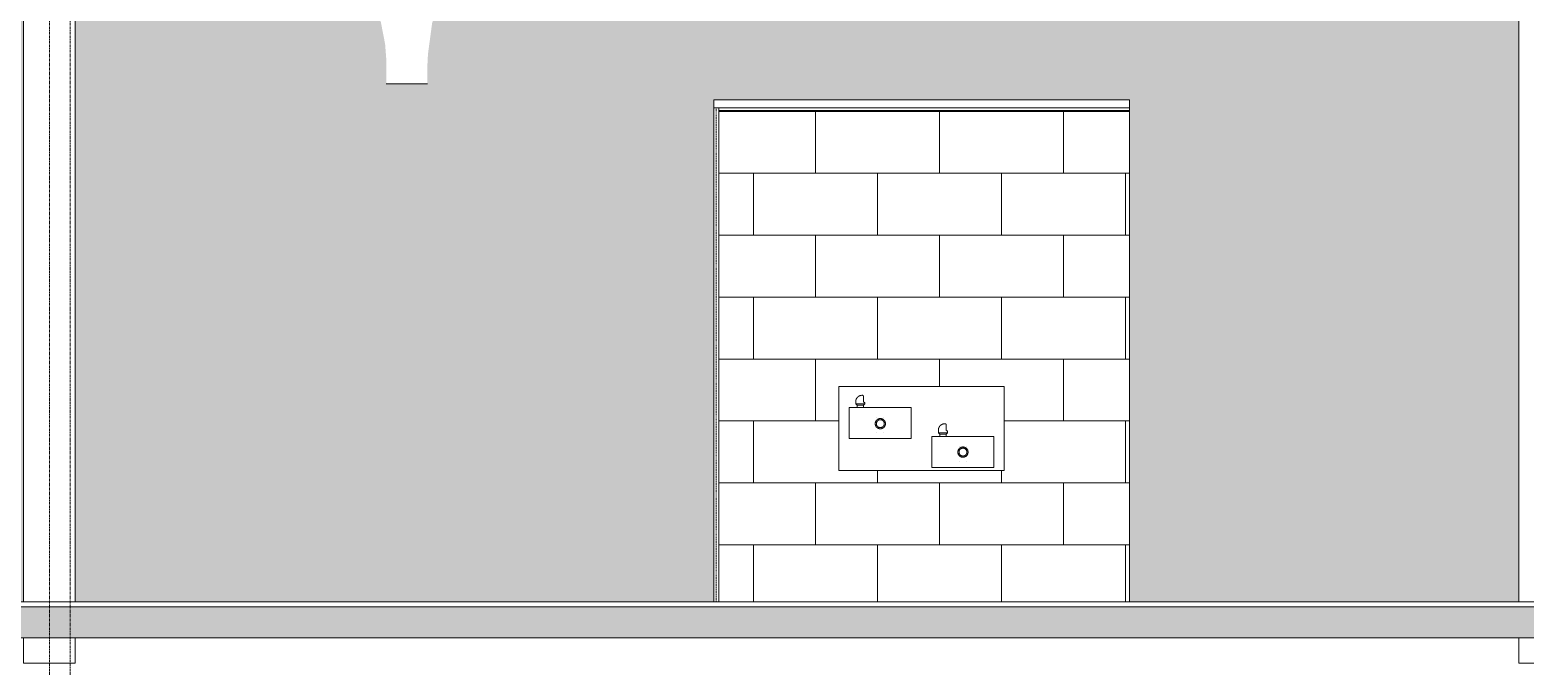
# Model space of a CAD drawing. Header units: inches. Extents: x 21386 to 98862, y -290 to 853.
# Drawn here: x 36209.7 to 36499.2, y -11.5 to 111.8 of the extents above; entities that cross this region are included whole.
import ezdxf

# ---------------------------------------------------------------- set-up
doc = ezdxf.new("R2010")
doc.units = ezdxf.units.IN
doc.header["$MEASUREMENT"] = 0
doc.linetypes.add('Grid Line 1_2_', pattern=[0.875, 0.5, -0.125, 0.125, -0.125])
doc.linetypes.add('Hidden 1_8_', pattern=[0.1875, 0.125, -0.0625])
for name, color, linetype, lineweight in [('A-FLOR', 192, 'Continuous', 13), ('A-FLOR-LEVL', 51, 'Continuous', 9), ('A-FLOR-PATT', 8, 'Continuous', 25), ('A-WALL-PATT', 111, 'Continuous', 25), ('I-WALL', 2, 'Continuous', 13), ('P-SANR-FIXT', 6, 'Continuous', 13), ('Q-SPCQ', 91, 'Continuous', 13), ('S-BEAM', 12, 'Continuous', 13), ('S-COLS', 52, 'Continuous', 13), ('S-GRID', 1, 'Continuous', 9)]:
    doc.layers.add(name, color=color, linetype=linetype, lineweight=lineweight)
pattern_1 = [(45, (-87938.914, 98.42), (-19.00703, 19.00703), []), (45, (-87938.914, 127.22), (-19.00703, 19.00703), [])]

# ---------------------------------------------------------------- blocks, each defined once
blk = doc.blocks.new('Drinking_Fountain-Haws_Corporation-Wall_Mounted_1119 - 1119-409796-Building Section - East_West looking South')
at = {"layer": 'P-SANR-FIXT', "color": 8, "lineweight": 9}
for p, q in [((-25506.52, 42.69), (-25538.52, 42.69)), ((-25538.52, 42.69), (-25538.52, 26.44)), ((-25533.77, 39.76), (-25533.77, 40.76)), ((-25506.52, 26.44), (-25506.52, 42.69)), ((-25536.52, 38.63), (-25536.52, 32.63)), ((-25536.52, 38.63), (-25533.91, 38.63)), ((-25535.38, 38.63), (-25535.36, 38.6)), ((-25535.27, 39.98), (-25535.27, 39.37)), ((-25535.27, 39.37), (-25535.02, 39.12)), ((-25533.52, 39.37), (-25535.27, 39.37)), ((-25535.02, 39.12), (-25535.02, 38.63)), ((-25535.02, 39.12), (-25534.94, 39.12)), ((-25533.77, 39.12), (-25535.02, 39.12)), ((-25533.95, 39.12), (-25533.77, 39.12)), ((-25533.91, 38.63), (-25527.12, 38.63)), ((-25533.77, 39.12), (-25533.52, 39.37)), ((-25533.77, 38.63), (-25533.77, 39.12)), ((-25533.68, 39.37), (-25533.52, 39.37)), ((-25533.52, 39.37), (-25533.52, 39.56)), ((-25527.12, 38.63), (-25524.52, 38.63)), ((-25524.52, 32.63), (-25524.52, 38.63)), ((-25517.76, 35.25), (-25517.76, 34.25)), ((-25517.76, 34.25), (-25517.76, 35.25)), ((-25517.74, 35.12), (-25517.74, 35.12)), ((-25533.91, 32.63), (-25536.52, 32.63)), ((-25527.12, 32.63), (-25533.91, 32.63)), ((-25524.52, 32.63), (-25527.12, 32.63)), ((-25520.52, 33), (-25520.52, 27)), ((-25520.52, 33), (-25517.91, 33)), ((-25519.26, 34.47), (-25519.26, 33.75)), ((-25519.26, 33.75), (-25519.01, 33.5)), ((-25517.51, 33.75), (-25519.26, 33.75)), ((-25519.01, 33.5), (-25519.01, 33)), ((-25519.01, 33.5), (-25518.94, 33.5)), ((-25517.76, 33.5), (-25519.01, 33.5)), ((-25517.94, 33.5), (-25517.76, 33.5)), ((-25517.91, 33), (-25511.12, 33)), ((-25517.76, 33.5), (-25517.51, 33.75)), ((-25517.76, 33), (-25517.76, 33.5)), ((-25517.68, 33.75), (-25517.51, 33.75)), ((-25517.51, 33.75), (-25517.51, 34.05)), ((-25511.12, 33), (-25508.52, 33)), ((-25508.52, 27), (-25508.52, 33)), ((-25538.52, 26.44), (-25506.52, 26.44)), ((-25517.91, 27), (-25520.52, 27)), ((-25511.12, 27), (-25517.91, 27)), ((-25508.52, 27), (-25511.12, 27))]:
    blk.add_line(p, q, dxfattribs=at)
at = {"layer": 'P-SANR-FIXT', "color": 8, "lineweight": 9, "flags": 128}
for points in [[(-25530.51, 36.5), (-25530.55, 36.5), (-25530.59, 36.5), (-25530.63, 36.49), (-25530.67, 36.49), (-25530.71, 36.48), (-25530.75, 36.47), (-25530.79, 36.46), (-25530.82, 36.45), (-25530.86, 36.44), (-25530.9, 36.42), (-25530.93, 36.4), (-25530.97, 36.39), (-25531, 36.37), (-25531.04, 36.35), (-25531.07, 36.33), (-25531.1, 36.3), (-25531.14, 36.28), (-25531.17, 36.25), (-25531.2, 36.23), (-25531.22, 36.2), (-25531.25, 36.17), (-25531.28, 36.14), (-25531.3, 36.11), (-25531.32, 36.08), (-25531.35, 36.04), (-25531.37, 36.01), (-25531.39, 35.98), (-25531.4, 35.94), (-25531.42, 35.9), (-25531.44, 35.87), (-25531.45, 35.83), (-25531.46, 35.79), (-25531.47, 35.75), (-25531.48, 35.72), (-25531.49, 35.68), (-25531.49, 35.64), (-25531.5, 35.6), (-25531.5, 35.56), (-25531.5, 35.52), (-25531.5, 35.48), (-25531.5, 35.44), (-25531.5, 35.4), (-25531.49, 35.36), (-25531.49, 35.32), (-25531.48, 35.28), (-25531.47, 35.25), (-25531.46, 35.21), (-25531.44, 35.17), (-25531.43, 35.13), (-25531.41, 35.1), (-25531.4, 35.06), (-25531.38, 35.03), (-25531.36, 34.99), (-25531.34, 34.96), (-25531.31, 34.93), (-25531.29, 34.89), (-25531.26, 34.86), (-25531.24, 34.83), (-25531.21, 34.81), (-25531.18, 34.78), (-25531.15, 34.75), (-25531.12, 34.73), (-25531.09, 34.7), (-25531.06, 34.68), (-25531.02, 34.66), (-25530.99, 34.64), (-25530.95, 34.62), (-25530.92, 34.61), (-25530.88, 34.59), (-25530.84, 34.58), (-25530.81, 34.56), (-25530.77, 34.55), (-25530.73, 34.54), (-25530.69, 34.54), (-25530.65, 34.53), (-25530.61, 34.52), (-25530.57, 34.52), (-25530.53, 34.52), (-25530.51, 34.52)], [(-25530.51, 36.27), (-25530.54, 36.27), (-25530.57, 36.27), (-25530.6, 36.27), (-25530.63, 36.26), (-25530.66, 36.26), (-25530.69, 36.25), (-25530.72, 36.24), (-25530.75, 36.23), (-25530.78, 36.22), (-25530.81, 36.21), (-25530.84, 36.2), (-25530.87, 36.19), (-25530.89, 36.17), (-25530.92, 36.16), (-25530.94, 36.14), (-25530.97, 36.12), (-25530.99, 36.1), (-25531.02, 36.08), (-25531.04, 36.06), (-25531.06, 36.04), (-25531.08, 36.02), (-25531.1, 35.99), (-25531.12, 35.97), (-25531.14, 35.95), (-25531.15, 35.92), (-25531.17, 35.89), (-25531.19, 35.87), (-25531.2, 35.84), (-25531.21, 35.81), (-25531.22, 35.79), (-25531.23, 35.76), (-25531.24, 35.73), (-25531.25, 35.7), (-25531.26, 35.67), (-25531.26, 35.64), (-25531.27, 35.61), (-25531.27, 35.58), (-25531.27, 35.55), (-25531.28, 35.52), (-25531.28, 35.49), (-25531.27, 35.46), (-25531.27, 35.43), (-25531.27, 35.4), (-25531.26, 35.37), (-25531.26, 35.34), (-25531.25, 35.31), (-25531.24, 35.28), (-25531.23, 35.25), (-25531.22, 35.22), (-25531.21, 35.19), (-25531.19, 35.16), (-25531.18, 35.14), (-25531.16, 35.11), (-25531.15, 35.09), (-25531.13, 35.06), (-25531.11, 35.04), (-25531.09, 35.01), (-25531.07, 34.99), (-25531.05, 34.97), (-25531.03, 34.95), (-25531.01, 34.93), (-25530.98, 34.91), (-25530.96, 34.89), (-25530.93, 34.87), (-25530.91, 34.86), (-25530.88, 34.84), (-25530.85, 34.83), (-25530.83, 34.81), (-25530.8, 34.8), (-25530.77, 34.79), (-25530.74, 34.78), (-25530.71, 34.77), (-25530.68, 34.77), (-25530.65, 34.76), (-25530.62, 34.75), (-25530.59, 34.75), (-25530.56, 34.75), (-25530.53, 34.75), (-25530.51, 34.75)], [(-25531.2, 36.75), (-25531.2, 36.75), (-25531.2, 36.75)], [(-25530.51, 34.52), (-25530.47, 34.52), (-25530.43, 34.52), (-25530.39, 34.53), (-25530.36, 34.53), (-25530.32, 34.54), (-25530.28, 34.55), (-25530.24, 34.56), (-25530.2, 34.57), (-25530.16, 34.58), (-25530.13, 34.6), (-25530.09, 34.61), (-25530.06, 34.63), (-25530.02, 34.65), (-25529.99, 34.67), (-25529.95, 34.69), (-25529.92, 34.71), (-25529.89, 34.74), (-25529.86, 34.76), (-25529.83, 34.79), (-25529.8, 34.82), (-25529.78, 34.85), (-25529.75, 34.88), (-25529.73, 34.91), (-25529.7, 34.94), (-25529.68, 34.97), (-25529.66, 35.01), (-25529.64, 35.04), (-25529.62, 35.08), (-25529.61, 35.11), (-25529.59, 35.15), (-25529.58, 35.19), (-25529.56, 35.23), (-25529.55, 35.26), (-25529.54, 35.3), (-25529.54, 35.34), (-25529.53, 35.38), (-25529.53, 35.42), (-25529.52, 35.46), (-25529.52, 35.5), (-25529.52, 35.54), (-25529.53, 35.58), (-25529.53, 35.62), (-25529.53, 35.66), (-25529.54, 35.7), (-25529.55, 35.73), (-25529.56, 35.77), (-25529.57, 35.81), (-25529.58, 35.85), (-25529.6, 35.88), (-25529.61, 35.92), (-25529.63, 35.96), (-25529.65, 35.99), (-25529.67, 36.03), (-25529.69, 36.06), (-25529.71, 36.09), (-25529.74, 36.12), (-25529.76, 36.15), (-25529.79, 36.18), (-25529.82, 36.21), (-25529.84, 36.24), (-25529.87, 36.27), (-25529.9, 36.29), (-25529.94, 36.31), (-25529.97, 36.34), (-25530, 36.36), (-25530.04, 36.38), (-25530.07, 36.4), (-25530.11, 36.41), (-25530.14, 36.43), (-25530.18, 36.44), (-25530.22, 36.45), (-25530.26, 36.47), (-25530.3, 36.47), (-25530.33, 36.48), (-25530.37, 36.49), (-25530.41, 36.49), (-25530.45, 36.5), (-25530.49, 36.5), (-25530.51, 36.5)], [(-25530.51, 34.75), (-25530.48, 34.75), (-25530.45, 34.75), (-25530.42, 34.75), (-25530.39, 34.76), (-25530.36, 34.76), (-25530.33, 34.77), (-25530.3, 34.78), (-25530.27, 34.79), (-25530.24, 34.8), (-25530.22, 34.81), (-25530.19, 34.82), (-25530.16, 34.83), (-25530.13, 34.85), (-25530.11, 34.86), (-25530.08, 34.88), (-25530.06, 34.9), (-25530.03, 34.92), (-25530.01, 34.94), (-25529.99, 34.96), (-25529.97, 34.98), (-25529.95, 35), (-25529.93, 35.02), (-25529.91, 35.05), (-25529.89, 35.07), (-25529.87, 35.1), (-25529.86, 35.12), (-25529.84, 35.15), (-25529.83, 35.18), (-25529.81, 35.2), (-25529.8, 35.23), (-25529.79, 35.26), (-25529.78, 35.29), (-25529.77, 35.32), (-25529.77, 35.35), (-25529.76, 35.38), (-25529.76, 35.41), (-25529.75, 35.44), (-25529.75, 35.47), (-25529.75, 35.5), (-25529.75, 35.53), (-25529.75, 35.56), (-25529.76, 35.59), (-25529.76, 35.62), (-25529.76, 35.65), (-25529.77, 35.68), (-25529.78, 35.71), (-25529.79, 35.74), (-25529.8, 35.77), (-25529.81, 35.8), (-25529.82, 35.83), (-25529.83, 35.85), (-25529.85, 35.88), (-25529.86, 35.91), (-25529.88, 35.93), (-25529.9, 35.96), (-25529.91, 35.98), (-25529.93, 36.01), (-25529.95, 36.03), (-25529.98, 36.05), (-25530, 36.07), (-25530.02, 36.09), (-25530.04, 36.11), (-25530.07, 36.13), (-25530.09, 36.15), (-25530.12, 36.16), (-25530.15, 36.18), (-25530.17, 36.19), (-25530.2, 36.2), (-25530.23, 36.22), (-25530.26, 36.23), (-25530.29, 36.24), (-25530.32, 36.25), (-25530.35, 36.25), (-25530.38, 36.26), (-25530.41, 36.26), (-25530.44, 36.27)], [(-25530.44, 36.27), (-25530.47, 36.27), (-25530.5, 36.27), (-25530.51, 36.27)], [(-25529.83, 36.75), (-25529.83, 36.75), (-25529.83, 36.75)], [(-25531.2, 33.73), (-25531.2, 33.72), (-25531.2, 33.72), (-25531.2, 33.72)], [(-25531.2, 33.72), (-25531.2, 33.72), (-25531.2, 33.72), (-25531.2, 33.73)], [(-25529.83, 33.72), (-25529.83, 33.72), (-25529.83, 33.72), (-25529.83, 33.73)], [(-25529.83, 33.72), (-25529.83, 33.72), (-25529.83, 33.72)], [(-25514.52, 30.99), (-25514.55, 30.99), (-25514.59, 30.99), (-25514.63, 30.98), (-25514.67, 30.98), (-25514.71, 30.97), (-25514.75, 30.96), (-25514.79, 30.95), (-25514.83, 30.94), (-25514.86, 30.93), (-25514.9, 30.91), (-25514.94, 30.9), (-25514.97, 30.88), (-25515.01, 30.86), (-25515.04, 30.84), (-25515.07, 30.82), (-25515.11, 30.79), (-25515.14, 30.77), (-25515.17, 30.74), (-25515.2, 30.72), (-25515.23, 30.69), (-25515.25, 30.66), (-25515.28, 30.63), (-25515.3, 30.6), (-25515.33, 30.57), (-25515.35, 30.53), (-25515.37, 30.5), (-25515.39, 30.47), (-25515.41, 30.43), (-25515.42, 30.4), (-25515.44, 30.36), (-25515.45, 30.32), (-25515.46, 30.28), (-25515.47, 30.25), (-25515.48, 30.21), (-25515.49, 30.17), (-25515.5, 30.13), (-25515.5, 30.09), (-25515.5, 30.05), (-25515.51, 30.01), (-25515.5, 29.97), (-25515.5, 29.93), (-25515.5, 29.89), (-25515.49, 29.85), (-25515.49, 29.81), (-25515.48, 29.78), (-25515.47, 29.74), (-25515.46, 29.7), (-25515.45, 29.66), (-25515.43, 29.62), (-25515.42, 29.59), (-25515.4, 29.55), (-25515.38, 29.52), (-25515.36, 29.48), (-25515.34, 29.45), (-25515.32, 29.42), (-25515.29, 29.39), (-25515.27, 29.36), (-25515.24, 29.33), (-25515.21, 29.3), (-25515.18, 29.27), (-25515.15, 29.24), (-25515.12, 29.22), (-25515.09, 29.2), (-25515.06, 29.17), (-25515.03, 29.15), (-25514.99, 29.13), (-25514.96, 29.11), (-25514.92, 29.1), (-25514.88, 29.08), (-25514.85, 29.07), (-25514.81, 29.05), (-25514.77, 29.04), (-25514.73, 29.03), (-25514.69, 29.03), (-25514.65, 29.02), (-25514.62, 29.02), (-25514.58, 29.01), (-25514.54, 29.01), (-25514.52, 29.01)], [(-25514.52, 30.76), (-25514.55, 30.76), (-25514.58, 30.76), (-25514.61, 30.76), (-25514.64, 30.75), (-25514.67, 30.75), (-25514.7, 30.74), (-25514.73, 30.73), (-25514.76, 30.72), (-25514.78, 30.71), (-25514.81, 30.7), (-25514.84, 30.69), (-25514.87, 30.68), (-25514.89, 30.66), (-25514.92, 30.65), (-25514.95, 30.63), (-25514.97, 30.61), (-25514.99, 30.59), (-25515.02, 30.57), (-25515.04, 30.55), (-25515.06, 30.53), (-25515.08, 30.51), (-25515.1, 30.49), (-25515.12, 30.46), (-25515.14, 30.44), (-25515.16, 30.41), (-25515.17, 30.39), (-25515.19, 30.36), (-25515.2, 30.33), (-25515.21, 30.3), (-25515.23, 30.28), (-25515.24, 30.25), (-25515.25, 30.22), (-25515.25, 30.19), (-25515.26, 30.16), (-25515.27, 30.13), (-25515.27, 30.1), (-25515.27, 30.07), (-25515.28, 30.04), (-25515.28, 30.01), (-25515.28, 29.98), (-25515.28, 29.95), (-25515.27, 29.92), (-25515.27, 29.89), (-25515.26, 29.86), (-25515.26, 29.83), (-25515.25, 29.8), (-25515.24, 29.77), (-25515.23, 29.74), (-25515.22, 29.71), (-25515.21, 29.68), (-25515.2, 29.66), (-25515.18, 29.63), (-25515.17, 29.6), (-25515.15, 29.58), (-25515.13, 29.55), (-25515.11, 29.53), (-25515.09, 29.5), (-25515.07, 29.48), (-25515.05, 29.46), (-25515.03, 29.44), (-25515.01, 29.42), (-25514.98, 29.4), (-25514.96, 29.38), (-25514.93, 29.36), (-25514.91, 29.35), (-25514.88, 29.33), (-25514.85, 29.32), (-25514.83, 29.3), (-25514.8, 29.29), (-25514.77, 29.28), (-25514.74, 29.27), (-25514.71, 29.26), (-25514.68, 29.26), (-25514.65, 29.25), (-25514.62, 29.25), (-25514.59, 29.24), (-25514.56, 29.24), (-25514.53, 29.24), (-25514.52, 29.24)], [(-25515.2, 31.12), (-25515.2, 31.12), (-25515.2, 31.12)], [(-25514.52, 29.01), (-25514.48, 29.01), (-25514.44, 29.01), (-25514.4, 29.02), (-25514.36, 29.02), (-25514.32, 29.03), (-25514.28, 29.04), (-25514.24, 29.05), (-25514.2, 29.06), (-25514.17, 29.07), (-25514.13, 29.09), (-25514.09, 29.1), (-25514.06, 29.12), (-25514.02, 29.14), (-25513.99, 29.16), (-25513.96, 29.18), (-25513.92, 29.21), (-25513.89, 29.23), (-25513.86, 29.26), (-25513.83, 29.28), (-25513.81, 29.31), (-25513.78, 29.34), (-25513.75, 29.37), (-25513.73, 29.4), (-25513.7, 29.43), (-25513.68, 29.47), (-25513.66, 29.5), (-25513.64, 29.53), (-25513.62, 29.57), (-25513.61, 29.6), (-25513.59, 29.64), (-25513.58, 29.68), (-25513.57, 29.72), (-25513.56, 29.75), (-25513.55, 29.79), (-25513.54, 29.83), (-25513.53, 29.87), (-25513.53, 29.91), (-25513.53, 29.95), (-25513.53, 29.99), (-25513.53, 30.03), (-25513.53, 30.07), (-25513.53, 30.11), (-25513.54, 30.15), (-25513.54, 30.19), (-25513.55, 30.22), (-25513.56, 30.26), (-25513.57, 30.3), (-25513.58, 30.34), (-25513.6, 30.38), (-25513.62, 30.41), (-25513.63, 30.45), (-25513.65, 30.48), (-25513.67, 30.52), (-25513.69, 30.55), (-25513.71, 30.58), (-25513.74, 30.61), (-25513.76, 30.64), (-25513.79, 30.67), (-25513.82, 30.7), (-25513.85, 30.73), (-25513.88, 30.76), (-25513.91, 30.78), (-25513.94, 30.8), (-25513.97, 30.83), (-25514, 30.85), (-25514.04, 30.87), (-25514.07, 30.89), (-25514.11, 30.9), (-25514.15, 30.92), (-25514.18, 30.93), (-25514.22, 30.95), (-25514.26, 30.96), (-25514.3, 30.97), (-25514.34, 30.97), (-25514.38, 30.98), (-25514.41, 30.98), (-25514.45, 30.99), (-25514.49, 30.99), (-25514.52, 30.99)], [(-25514.52, 29.24), (-25514.48, 29.24), (-25514.45, 29.24), (-25514.42, 29.24), (-25514.39, 29.25), (-25514.36, 29.25), (-25514.33, 29.26), (-25514.3, 29.27), (-25514.28, 29.28), (-25514.25, 29.29), (-25514.22, 29.3), (-25514.19, 29.31), (-25514.16, 29.32), (-25514.14, 29.34), (-25514.11, 29.35), (-25514.08, 29.37), (-25514.06, 29.39), (-25514.04, 29.41), (-25514.01, 29.43), (-25513.99, 29.45), (-25513.97, 29.47), (-25513.95, 29.49), (-25513.93, 29.51), (-25513.91, 29.54), (-25513.89, 29.56), (-25513.87, 29.59), (-25513.86, 29.61), (-25513.84, 29.64), (-25513.83, 29.67), (-25513.82, 29.7), (-25513.8, 29.72), (-25513.79, 29.75), (-25513.78, 29.78), (-25513.78, 29.81), (-25513.77, 29.84), (-25513.76, 29.87), (-25513.76, 29.9), (-25513.76, 29.93), (-25513.75, 29.96), (-25513.75, 29.99), (-25513.75, 30.02), (-25513.75, 30.05), (-25513.76, 30.08), (-25513.76, 30.11), (-25513.77, 30.14), (-25513.77, 30.17), (-25513.78, 30.2), (-25513.79, 30.23), (-25513.8, 30.26), (-25513.81, 30.29), (-25513.82, 30.32), (-25513.84, 30.34), (-25513.85, 30.37), (-25513.86, 30.4), (-25513.88, 30.42), (-25513.9, 30.45), (-25513.92, 30.47), (-25513.94, 30.5), (-25513.96, 30.52), (-25513.98, 30.54), (-25514, 30.56), (-25514.02, 30.58), (-25514.05, 30.6), (-25514.07, 30.62), (-25514.1, 30.64), (-25514.12, 30.65), (-25514.15, 30.67), (-25514.18, 30.68), (-25514.2, 30.7), (-25514.23, 30.71), (-25514.26, 30.72), (-25514.29, 30.73), (-25514.32, 30.74), (-25514.35, 30.74), (-25514.38, 30.75), (-25514.41, 30.75), (-25514.44, 30.76), (-25514.47, 30.76), (-25514.5, 30.76), (-25514.52, 30.76)], [(-25513.83, 31.12), (-25513.83, 31.12), (-25513.83, 31.12)], [(-25515.2, 28.1), (-25515.2, 28.1), (-25515.2, 28.1), (-25515.2, 28.09)], [(-25515.2, 28.09), (-25515.2, 28.09), (-25515.2, 28.1), (-25515.2, 28.1)], [(-25513.83, 28.09), (-25513.83, 28.09), (-25513.83, 28.1), (-25513.83, 28.1)], [(-25513.83, 28.1), (-25513.83, 28.1), (-25513.83, 28.09)]]:
    blk.add_lwpolyline(points, dxfattribs=at)
at = {"layer": 'P-SANR-FIXT', "color": 8, "lineweight": 9}
for points, knots in [([(-25534.02, 41.01), (-25534.09, 41.01), (-25534.2, 41), (-25534.35, 40.97), (-25534.46, 40.93), (-25534.55, 40.9), (-25534.62, 40.86), (-25534.67, 40.84), (-25534.72, 40.81), (-25534.76, 40.77), (-25534.81, 40.74), (-25534.85, 40.71), (-25534.9, 40.67), (-25534.94, 40.62), (-25534.98, 40.57), (-25535.02, 40.52), (-25535.06, 40.48), (-25535.09, 40.43), (-25535.12, 40.38), (-25535.15, 40.32), (-25535.17, 40.28), (-25535.18, 40.25), (-25535.19, 40.24), (-25535.2, 40.21), (-25535.21, 40.17), (-25535.23, 40.13), (-25535.24, 40.1), (-25535.24, 40.09), (-25535.25, 40.07), (-25535.25, 40.06), (-25535.26, 40.02), (-25535.27, 39.99), (-25535.27, 39.98)], [0, 0, 0, 0, 0.111111, 0.166667, 0.222222, 0.277778, 0.305556, 0.333333, 0.361111, 0.388889, 0.416667, 0.444444, 0.479167, 0.513889, 0.548611, 0.583333, 0.618056, 0.652778, 0.6875, 0.722222, 0.756944, 0.774306, 0.782986, 0.791667, 0.826389, 0.861111, 0.878472, 0.887153, 0.895833, 0.913194, 0.930556, 1, 1, 1, 1]), ([(-25533.77, 40.76), (-25533.76, 40.77), (-25533.76, 40.79), (-25533.77, 40.81), (-25533.77, 40.82), (-25533.77, 40.84), (-25533.78, 40.85), (-25533.78, 40.86), (-25533.79, 40.88), (-25533.8, 40.89), (-25533.8, 40.9), (-25533.81, 40.91), (-25533.82, 40.93), (-25533.83, 40.94), (-25533.84, 40.95), (-25533.87, 40.97), (-25533.93, 41), (-25533.99, 41.01), (-25534.02, 41.01)], [0, 0, 0, 0, 0.071429, 0.107143, 0.142857, 0.178571, 0.214286, 0.25, 0.285714, 0.321429, 0.357143, 0.392857, 0.428571, 0.464286, 0.5, 0.571429, 0.785714, 1, 1, 1, 1]), ([(-25535.27, 39.98), (-25535.27, 39.99), (-25535.26, 40.01), (-25535.25, 40.05), (-25535.25, 40.07), (-25535.24, 40.08), (-25535.24, 40.08)], [0, 0, 0, 0, 0.0555556, 0.0833333, 0.0972222, 0.1111111, 0.1111111, 0.1111111, 0.1111111]), ([(-25533.77, 39.76), (-25533.76, 39.75), (-25533.76, 39.74), (-25533.75, 39.73), (-25533.75, 39.71), (-25533.74, 39.7), (-25533.73, 39.69), (-25533.72, 39.68), (-25533.71, 39.67), (-25533.7, 39.67), (-25533.7, 39.66), (-25533.69, 39.66), (-25533.68, 39.65), (-25533.67, 39.64), (-25533.66, 39.64), (-25533.65, 39.63), (-25533.64, 39.63)], [0, 0, 0, 0, 0.1, 0.15, 0.2, 0.3, 0.35, 0.4, 0.475, 0.55, 0.5875, 0.625, 0.7, 0.775, 0.85, 1, 1, 1, 1]), ([(-25533.64, 39.63), (-25533.65, 39.64), (-25533.66, 39.64), (-25533.68, 39.65), (-25533.69, 39.65), (-25533.7, 39.66), (-25533.7, 39.67), (-25533.71, 39.67), (-25533.72, 39.68), (-25533.73, 39.69), (-25533.73, 39.7), (-25533.74, 39.71), (-25533.75, 39.72), (-25533.76, 39.73), (-25533.76, 39.75), (-25533.77, 39.76)], [0, 0, 0, 0, 0.2, 0.3, 0.35, 0.4, 0.475, 0.55, 0.5875, 0.625, 0.7, 0.775, 0.8125, 0.85, 1, 1, 1, 1]), ([(-25533.64, 39.63), (-25533.63, 39.63), (-25533.62, 39.63), (-25533.6, 39.63), (-25533.59, 39.62), (-25533.58, 39.62), (-25533.57, 39.61), (-25533.56, 39.61), (-25533.55, 39.6), (-25533.55, 39.6), (-25533.54, 39.59), (-25533.54, 39.59), (-25533.54, 39.59), (-25533.53, 39.58), (-25533.53, 39.58), (-25533.53, 39.58), (-25533.52, 39.57), (-25533.52, 39.57), (-25533.52, 39.56), (-25533.52, 39.56), (-25533.52, 39.56), (-25533.52, 39.56)], [0, 0, 0, 0, 0.1, 0.2, 0.25, 0.3, 0.35, 0.4, 0.45, 0.5, 0.55, 0.575, 0.6, 0.625, 0.65, 0.7, 0.75, 0.8, 0.85, 0.9, 1, 1, 1, 1]), ([(-25533.52, 39.56), (-25533.52, 39.56), (-25533.52, 39.56), (-25533.52, 39.56), (-25533.52, 39.57), (-25533.52, 39.57), (-25533.53, 39.58), (-25533.53, 39.58), (-25533.53, 39.58), (-25533.54, 39.59), (-25533.54, 39.59), (-25533.54, 39.59), (-25533.55, 39.6), (-25533.55, 39.6), (-25533.56, 39.61), (-25533.57, 39.61), (-25533.58, 39.62), (-25533.59, 39.62), (-25533.6, 39.63), (-25533.62, 39.63), (-25533.63, 39.63), (-25533.64, 39.63)], [0, 0, 0, 0, 0.1, 0.15, 0.2, 0.25, 0.3, 0.35, 0.375, 0.4, 0.425, 0.45, 0.5, 0.55, 0.6, 0.65, 0.7, 0.75, 0.8, 0.9, 1, 1, 1, 1]), ([(-25518.01, 35.5), (-25518.08, 35.5), (-25518.19, 35.49), (-25518.35, 35.46), (-25518.46, 35.43), (-25518.55, 35.39), (-25518.62, 35.35), (-25518.67, 35.33), (-25518.71, 35.3), (-25518.76, 35.27), (-25518.8, 35.23), (-25518.85, 35.2), (-25518.89, 35.16), (-25518.94, 35.11), (-25518.98, 35.06), (-25519.02, 35.02), (-25519.05, 34.97), (-25519.09, 34.92), (-25519.12, 34.87), (-25519.14, 34.82), (-25519.16, 34.77), (-25519.18, 34.74), (-25519.19, 34.73), (-25519.2, 34.7), (-25519.21, 34.66), (-25519.22, 34.62), (-25519.23, 34.59), (-25519.24, 34.58), (-25519.24, 34.56), (-25519.25, 34.55), (-25519.26, 34.51), (-25519.26, 34.49), (-25519.26, 34.47)], [0, 0, 0, 0, 0.111111, 0.166667, 0.222222, 0.277778, 0.305556, 0.333333, 0.361111, 0.388889, 0.416667, 0.444444, 0.479167, 0.513889, 0.548611, 0.583333, 0.618056, 0.652778, 0.6875, 0.722222, 0.756944, 0.774306, 0.782986, 0.791667, 0.826389, 0.861111, 0.878472, 0.887153, 0.895833, 0.913194, 0.930556, 1, 1, 1, 1]), ([(-25517.76, 35.25), (-25517.76, 35.26), (-25517.76, 35.28), (-25517.76, 35.3), (-25517.76, 35.31), (-25517.77, 35.33), (-25517.77, 35.34), (-25517.78, 35.36), (-25517.78, 35.37), (-25517.79, 35.38), (-25517.8, 35.39), (-25517.81, 35.41), (-25517.82, 35.42), (-25517.83, 35.43), (-25517.84, 35.44), (-25517.87, 35.47), (-25517.93, 35.49), (-25517.98, 35.5), (-25518.01, 35.5)], [0, 0, 0, 0, 0.071429, 0.107143, 0.142857, 0.178571, 0.214286, 0.25, 0.285714, 0.321429, 0.357143, 0.392857, 0.428571, 0.464286, 0.5, 0.571429, 0.785714, 1, 1, 1, 1]), ([(-25517.79, 35.37), (-25517.78, 35.37), (-25517.78, 35.36), (-25517.77, 35.34), (-25517.77, 35.32), (-25517.76, 35.31), (-25517.76, 35.29), (-25517.76, 35.27), (-25517.76, 35.26), (-25517.76, 35.25)], [0.7142857, 0.7142857, 0.7142857, 0.7142857, 0.7321429, 0.7857143, 0.8392857, 0.8660714, 0.8928571, 0.9464286, 1, 1, 1, 1]), ([(-25519.26, 34.47), (-25519.26, 34.48), (-25519.26, 34.51), (-25519.25, 34.54), (-25519.24, 34.56), (-25519.24, 34.57), (-25519.24, 34.57)], [0, 0, 0, 0, 0.0555556, 0.0833333, 0.0972222, 0.1111111, 0.1111111, 0.1111111, 0.1111111]), ([(-25517.76, 34.25), (-25517.76, 34.24), (-25517.75, 34.23), (-25517.75, 34.22), (-25517.74, 34.2), (-25517.73, 34.19), (-25517.72, 34.18), (-25517.72, 34.18), (-25517.72, 34.17)], [0, 0, 0, 0, 0.1, 0.15, 0.2, 0.3, 0.35, 0.4, 0.4, 0.4, 0.4]), ([(-25517.72, 34.17), (-25517.72, 34.18), (-25517.72, 34.18), (-25517.73, 34.19), (-25517.74, 34.2), (-25517.74, 34.21), (-25517.75, 34.22), (-25517.76, 34.24), (-25517.76, 34.25)], [0.6, 0.6, 0.6, 0.6, 0.625, 0.7, 0.775, 0.8125, 0.85, 1, 1, 1, 1]), ([(-25517.69, 34.15), (-25517.69, 34.15), (-25517.68, 34.15), (-25517.68, 34.14), (-25517.67, 34.14), (-25517.65, 34.13), (-25517.64, 34.13), (-25517.64, 34.12)], [0.6, 0.6, 0.6, 0.6, 0.625, 0.7, 0.775, 0.85, 1, 1, 1, 1]), ([(-25517.64, 34.12), (-25517.64, 34.13), (-25517.66, 34.13), (-25517.67, 34.14), (-25517.68, 34.15), (-25517.69, 34.15), (-25517.69, 34.15)], [0, 0, 0, 0, 0.2, 0.3, 0.35, 0.4, 0.4, 0.4, 0.4]), ([(-25517.64, 34.12), (-25517.63, 34.12), (-25517.61, 34.12), (-25517.59, 34.12), (-25517.58, 34.11), (-25517.57, 34.11), (-25517.56, 34.11), (-25517.56, 34.1), (-25517.55, 34.1), (-25517.54, 34.09), (-25517.54, 34.08), (-25517.53, 34.08), (-25517.53, 34.08), (-25517.53, 34.08), (-25517.53, 34.07), (-25517.52, 34.07), (-25517.52, 34.06), (-25517.52, 34.06), (-25517.51, 34.05), (-25517.51, 34.05), (-25517.51, 34.05), (-25517.51, 34.05)], [0, 0, 0, 0, 0.1, 0.2, 0.25, 0.3, 0.35, 0.4, 0.45, 0.5, 0.55, 0.575, 0.6, 0.625, 0.65, 0.7, 0.75, 0.8, 0.85, 0.9, 1, 1, 1, 1]), ([(-25517.51, 34.05), (-25517.51, 34.05), (-25517.51, 34.05), (-25517.51, 34.05), (-25517.52, 34.06), (-25517.52, 34.06), (-25517.52, 34.07), (-25517.53, 34.07), (-25517.53, 34.08), (-25517.53, 34.08), (-25517.53, 34.08), (-25517.54, 34.08), (-25517.54, 34.09), (-25517.55, 34.1), (-25517.56, 34.1), (-25517.56, 34.11), (-25517.57, 34.11), (-25517.58, 34.11), (-25517.59, 34.12), (-25517.61, 34.12), (-25517.63, 34.12), (-25517.64, 34.12)], [0, 0, 0, 0, 0.1, 0.15, 0.2, 0.25, 0.3, 0.35, 0.375, 0.4, 0.425, 0.45, 0.5, 0.55, 0.6, 0.65, 0.7, 0.75, 0.8, 0.9, 1, 1, 1, 1])]:
    blk.add_open_spline(points, degree=3, knots=knots, dxfattribs=at)
blk = doc.blocks.new('Locker Rooms and Restrooms_rvt-4-Building Section - East_West looking South')
at = {"layer": 'A-WALL-PATT', "lineweight": 9}
h = blk.add_hatch(dxfattribs=at)
h.set_pattern_fill('FP_58', color=8, style=0, pattern_type=2)
h.set_pattern_definition([(0, (-87346.237, 12), (-48, 24), [48, 0, 0, 0]), (90, (-87322.237, 0), (-48, 3e-15), [12, -12]), (90, (-87334.237, 12), (-48, 3e-15), [12, -12]), (90, (-87310.237, 12), (-48, 3e-15), [12, -12]), (0, (-87346.237, 24), (-48, 24), [48, 0, 0, 0]), (90, (-87298.237, 0), (-48, 3e-15), [12, -12])])
h.paths.add_polyline_path([(-25561.77, 1), (-25482.27, 1), (-25482.27, 96), (-25561.77, 95.96), (-25561.77, 37.37)], flags=0)
h.paths.add_polyline_path([(-25506.52, 26.44), (-25538.52, 26.44), (-25538.52, 42.69), (-25506.52, 42.69), (-25506.52, 27.6)], flags=0)
at = {"layer": 'I-WALL', "color": 8, "lineweight": 9}
blk.add_line((-25482.27, 96), (-25561.77, 96), dxfattribs=at)
at = {"color": 8, "lineweight": 9}
blk.add_blockref('Drinking_Fountain-Haws_Corporation-Wall_Mounted_1119 - 1119-409796-Building Section - East_West looking South', (0, 0), dxfattribs=at)
blk = doc.blocks.new('Struct_Xcel_Sports Complex_rvt-4-Building Section - East_West looking South')
at = {"layer": 'A-FLOR-PATT', "lineweight": 9}
h = blk.add_hatch(dxfattribs=at)
h.set_pattern_fill('FP_59', color=256, style=0, pattern_type=2)
h.set_pattern_definition([(50, (-87938.914, 98.42), (55.0854, -4.819842), [5.76, -63.36]), (355, (-87938.914, 98.42), (-10.65569, 57.76853), [4.608, -50.688]), (100.451, (-87934.323, 98.02), (44.429468, 52.94866), [4.895, -53.848]), (46.184, (-87938.914, 113.78), (81.96444, -12.71212), [8.64, -95.04]), (96.636, (-87932.084, 112.72), (71.7815, 74.81238), [7.343, -80.772]), (351.184, (-87938.91, 113.78), (71.78195, 74.81243), [6.912, -76.032]), (21, (-87931.234, 109.94), (45.84207, -30.92146), [5.76, -63.36]), (326, (-87931.234, 109.94), (18.687064, 55.691476), [4.608, -50.688]), (71.451, (-87927.414, 107.363), (64.52891, 24.77011), [4.895, -53.848]), (37.5, (-87938.914, 98.42), (0.9338946, 25.566816), [2.534, -47.539, 2.534, -48.922, -50.88]), (37.5, (-87938.914, 98.42), (0.9338946, 25.566816), [-101.53, 2.534, -48.346]), (7.5, (-87938.914, 98.42), (20.20404, 30.291303), [2.534, -26.803, 2.534, -46.387, -19.392]), (7.5, (-87938.914, 98.42), (20.20404, 30.291303), [-78.259, 2.534, -16.858]), (327.5, (-87956.04, 98.42), (40.9977845, -1.7324026), [2.534, -16.666, 2.534, -57.37, -79.488]), (327.5, (-87956.04, 98.42), (40.9977845, -1.7324026), [-79.104, 2.534, -76.954]), (317.5, (-87963.72, 98.42), (44.788883, 7.687839), [2.534, -22.426, 2.534, -37.248, -56.448]), (317.5, (-87963.72, 98.42), (44.788883, 7.687839), [-64.742, 2.534, -53.914])])
h.paths.add_polyline_path([(-26273.39, -6), (-22066.14, -6), (-22066.14, 0), (-26273.39, 0), (-26273.39, -1.7)], flags=0)
at = {"layer": 'A-FLOR', "color": 7}
for p, q in [((-22066.14, 0), (-26273.39, 0)), ((-26273.39, -6), (-22066.14, -6))]:
    blk.add_line(p, q, dxfattribs=at)
blk = doc.blocks.new('Basketball_Backstop-Performance_Sports_Systems-3103-Ceiling_Hung - 27_-0_ to 27_-11 7_8_-652462-Building Section - East_West looking South')
at = {"layer": 'Q-SPCQ', "color": 8, "lineweight": 9}
blk.add_line((-25626.17, 101.31), (-25618.22, 101.31), dxfattribs=at)
blk = doc.blocks.new('Girt_C - 10_D-1260059-Building Section - East_West looking South')
at = {"layer": 'S-BEAM', "color": 8, "lineweight": 9}
for p, q in [((-25562.77, 96.68), (-25482.27, 96.68)), ((-25561.77, 96.2), (-25482.27, 96.2))]:
    blk.add_line(p, q, dxfattribs=at)
blk = doc.blocks.new('columns and girder2 - one-1334686-Building Section - East_West looking South')
at = {"layer": 'S-BEAM', "lineweight": 9}
h = blk.add_hatch(dxfattribs=at)
h.set_pattern_fill('FP_56', color=8, style=0, pattern_type=2)
h.set_pattern_definition(pattern_1)
h.paths.add_polyline_path([(-25692.02, 306.3), (-25690.77, 306.3), (-25690.77, 339.12), (-25692.02, 339.12), (-25692.02, 310.79)], flags=0)
at = {"layer": 'S-BEAM', "color": 7}
for p, q in [((-25686.39, 340.62), (-25696.39, 340.62)), ((-25696.39, 340.62), (-25696.39, 339.12)), ((-25696.39, 339.12), (-25686.39, 339.12)), ((-25690.77, 339.12), (-25692.02, 339.12)), ((-25692.02, 339.12), (-25692.02, 306.3)), ((-25690.77, 306.3), (-25690.77, 339.12)), ((-25686.39, 339.12), (-25686.39, 340.62)), ((-25686.39, 306.3), (-25696.39, 306.3)), ((-25696.39, 306.3), (-25696.39, 304.78)), ((-25696.39, 304.78), (-25686.39, 304.78)), ((-25692.02, 306.3), (-25690.77, 306.3)), ((-25686.39, 304.78), (-25686.39, 306.3))]:
    blk.add_line(p, q, dxfattribs=at)
at = {"layer": 'S-BEAM', "color": 8, "lineweight": 9}
for p, q in [((-25696.39, 336.72), (-25696.39, 339.12)), ((-25686.39, 339.12), (-25686.39, 336.72)), ((-25697.39, 292.37), (-25697.39, 337.89)), ((-25685.39, 337.89), (-25685.39, 292.37)), ((-25696.39, 294.85), (-25696.39, 304.78)), ((-25686.39, 304.78), (-25686.39, 294.85)), ((-25696.39, 294.85), (-25686.39, 294.85)), ((-25697.39, 292.37), (-25685.39, 292.37)), ((-25696.39, 1), (-25696.39, 292.37)), ((-25686.39, 292.37), (-25686.39, 1)), ((-25696.39, -10.9), (-25696.39, -6)), ((-25686.39, -6), (-25686.39, -10.9)), ((-25696.39, -10.9), (-25686.39, -10.9))]:
    blk.add_line(p, q, dxfattribs=at)
blk = doc.blocks.new('columns and girder2 - one-V193-Building Section - East_West looking South')
at = {"layer": 'S-BEAM', "lineweight": 9}
h = blk.add_hatch(dxfattribs=at)
h.set_pattern_fill('FP_56', color=8, style=0, pattern_type=2)
h.set_pattern_definition(pattern_1)
h.paths.add_polyline_path([(-25406.89, 304.78), (-25396.89, 304.78), (-25396.89, 306.3), (-25406.89, 306.3)], flags=0)
h.paths.add_polyline_path([(-25396.89, 339.12), (-25396.89, 340.62), (-25406.89, 340.62), (-25406.89, 339.12), (-25398.84, 339.12)], flags=0)
h = blk.add_hatch(dxfattribs=at)
h.set_pattern_fill('FP_56', color=8, style=0, pattern_type=2)
h.set_pattern_definition(pattern_1)
h.paths.add_polyline_path([(-25402.52, 306.3), (-25401.27, 306.3), (-25401.27, 339.12), (-25402.52, 339.12), (-25402.52, 310.79)], flags=0)
at = {"layer": 'S-BEAM', "color": 7}
for p, q in [((-25396.89, 340.62), (-25406.89, 340.62)), ((-25406.89, 340.62), (-25406.89, 339.12)), ((-25406.89, 339.12), (-25396.89, 339.12)), ((-25401.27, 339.12), (-25402.52, 339.12)), ((-25402.52, 339.12), (-25402.52, 306.3)), ((-25401.27, 306.3), (-25401.27, 339.12)), ((-25396.89, 339.12), (-25396.89, 340.62)), ((-25396.89, 306.3), (-25406.89, 306.3)), ((-25406.89, 306.3), (-25406.89, 304.78)), ((-25406.89, 304.78), (-25396.89, 304.78)), ((-25402.52, 306.3), (-25401.27, 306.3)), ((-25396.89, 304.78), (-25396.89, 306.3))]:
    blk.add_line(p, q, dxfattribs=at)
at = {"layer": 'S-BEAM', "color": 8, "lineweight": 9}
for p, q in [((-25406.89, 336.72), (-25406.89, 339.12)), ((-25396.89, 339.12), (-25396.89, 336.72)), ((-25407.89, 292.37), (-25407.89, 337.89)), ((-25395.89, 337.89), (-25395.89, 292.37)), ((-25406.89, 294.85), (-25406.89, 304.78)), ((-25396.89, 304.78), (-25396.89, 294.85)), ((-25406.89, 294.85), (-25396.89, 294.85)), ((-25407.89, 292.37), (-25395.89, 292.37)), ((-25406.89, 1), (-25406.89, 292.37)), ((-25396.89, 292.37), (-25396.89, 1)), ((-25406.89, -10.9), (-25406.89, -6)), ((-25396.89, -6), (-25396.89, -10.9)), ((-25406.89, -10.9), (-25396.89, -10.9))]:
    blk.add_line(p, q, dxfattribs=at)
blk = doc.blocks.new('C-Channel-Column - C10X25-1255484-Building Section - East_West looking South')
at = {"layer": 'S-COLS', "color": 8, "linetype": 'Hidden 1_8_', "lineweight": 9}
blk.add_line((-25562.29, 96.68), (-25562.29, 1), dxfattribs=at)

msp = doc.modelspace()

# ---------------------------------------------------------------- hatches: boundary and pattern name
at = {"layer": 'A-WALL-PATT', "lineweight": 9}
h = msp.add_hatch(dxfattribs=at)
h.set_pattern_fill('FP_48', color=8, style=0, pattern_type=2)
h.set_pattern_definition([(90, (-86824.49, -1108), (-193, -193), [48, -145]), (180, (-86824.49, -1108), (-2e-14, -193), [96, -97]), (270, (-86920.49, -1060), (-193, -193), [48, -145]), (180, (-86824.49, -1060), (-2e-14, -193), [96, -97]), (270, (-86920.99, -1060), (-193, -193), [48, -145]), (180, (-86920.99, -1060), (-2e-14, -193), [96, -97]), (90, (-87016.99, -1108), (-193, -193), [48, -145]), (180, (-86920.99, -1108), (-2e-14, -193), [96, -97]), (90, (-86872.24, -1059.75), (-193, -193), [48, -145]), (180, (-86824.11, -1059.75), (-2e-14, -193), [48.125, -144.875]), (180, (-86824.11, -1011.75), (-2e-14, -193), [48.125, -144.875]), (90, (-86968.74, -1059.75), (-193, -193), [48, -145]), (180, (-86872.74, -1059.75), (-2e-14, -193), [96, -97]), (270, (-86872.74, -1011.75), (-193, -193), [48, -145]), (180, (-86872.74, -1011.75), (-2e-14, -193), [96, -97]), (180, (-86969.24, -1059.75), (-2e-14, -193), [48, -145]), (270, (-86969.24, -1011.75), (-193, -193), [48, -145]), (180, (-86969.24, -1011.75), (-2e-14, -193), [48, -145]), (90, (-86824.49, -1011.5), (-193, -193), [48, -145]), (180, (-86824.49, -1011.5), (-2e-14, -193), [96, -97]), (270, (-86920.49, -963.5), (-193, -193), [48, -145]), (180, (-86824.49, -963.5), (-2e-14, -193), [96, -97]), (270, (-86920.99, -963.5), (-193, -193), [48, -145]), (180, (-86920.99, -963.5), (-2e-14, -193), [96, -97]), (90, (-87016.99, -1011.5), (-193, -193), [48, -145]), (180, (-86920.99, -1011.5), (-2e-14, -193), [96, -97]), (90, (-86872.24, -963.25), (-193, -193), [48, -145]), (180, (-86824.11, -963.25), (-2e-14, -193), [48.125, -144.875]), (180, (-86824.11, -915.25), (-2e-14, -193), [48.125, -144.875]), (90, (-86968.74, -963.25), (-193, -193), [48, -145]), (180, (-86872.74, -963.25), (-2e-14, -193), [96, -97]), (270, (-86872.74, -915.25), (-193, -193), [48, -145]), (180, (-86872.74, -915.25), (-2e-14, -193), [96, -97]), (180, (-86969.24, -963.25), (-2e-14, -193), [48, -145]), (270, (-86969.24, -915.25), (-193, -193), [48, -145]), (180, (-86969.24, -915.25), (-2e-14, -193), [48, -145])])
h.paths.add_polyline_path([(39105.46, 0), (39105.46, 176), (38823.96, 176), (38823.96, 98.25), (39098.83, 98.25), (39098.83, 0)], flags=0)
h.paths.add_polyline_path([(36985.33, 1), (36985.33, 98.25), (37061.96, 98.25), (37061.96, 1), (37076.96, 1), (37076.96, 176), (36959.22, 176), (36955.49, 164.31), (36960.18, 164.31), (36960.24, 160.19), (36960.37, 160.19), (36960.37, 157.56), (36982.24, 157.56), (36982.24, 156), (36984.24, 156), (36984.24, 114), (36953.72, 113.93), (36953.22, 113.11), (36953.07, 112.5), (36952.4, 108.24), (36952.18, 104.39), (36952.17, 101.31), (36944.24, 101.31), (36944.27, 105.72), (36944.01, 109.05), (36943.18, 113.3), (36942.67, 114), (36912.24, 114.02), (36912.24, 156), (36914.24, 156), (36914.24, 157.56), (36936.12, 157.56), (36936.19, 160.19), (36936.3, 160.19), (36936.37, 164.31), (36940.99, 164.31), (36937.26, 176), (36797.46, 176), (36797.46, 1), (36983.3, 1)], flags=0)
h.paths.add_polyline_path([(36313, 1), (36342.08, 1), (36342.08, 98.25), (36422.58, 98.25), (36422.58, 1), (36497.96, 1), (36497.96, 176), (36293.65, 176), (36289.92, 164.31), (36294.61, 164.31), (36294.67, 160.19), (36294.8, 160.19), (36294.8, 157.56), (36316.67, 157.56), (36316.67, 156), (36318.67, 156), (36318.67, 114), (36288.15, 113.93), (36287.63, 113.35), (36287.58, 113.28), (36286.75, 107.11), (36286.61, 104.39), (36286.6, 101.31), (36278.67, 101.31), (36278.71, 105.72), (36278.45, 109.05), (36277.6, 113.43), (36277.44, 113.58), (36277.12, 114), (36246.67, 114), (36246.67, 156), (36248.67, 156), (36248.67, 157.56), (36270.55, 157.56), (36270.62, 160.19), (36270.74, 160.19), (36270.8, 164.31), (36275.42, 164.31), (36271.69, 176), (36218.46, 176), (36218.46, 1), (36242.81, 1)], flags=0)
h.paths.add_polyline_path([(37215.87, 1), (37274.83, 1), (37274.83, 98.25), (37280.21, 98.27), (37226.7, 156.31), (37086.96, 4.69), (37086.96, 1), (37215.13, 1)], flags=0)
h.paths.add_polyline_path([(36507.96, 1), (36744.08, 1), (36744.08, 98.25), (36786.08, 98.25), (36786.08, 1), (36787.46, 1), (36787.46, 176), (36507.96, 176), (36507.96, 72.16)], flags=0)
h.paths.add_polyline_path([(36208.46, 1), (36208.46, 176), (35928.96, 176), (35928.96, 146.5), (36165.33, 146.5), (36165.33, 1), (36167.13, 1)], flags=0)
h.paths.add_polyline_path([(37086.96, 6.16), (37225.99, 157.1), (37208.55, 176), (37086.96, 176), (37086.96, 6.18)], flags=0)
h.paths.add_polyline_path([(38331.19, 98.25), (38438.21, 98.27), (38384.7, 156.31), (38331.61, 98.7)], flags=0)
h.paths.add_polyline_path([(38329.83, 98.25), (38384.03, 157.05), (38366.55, 176), (38244.96, 176), (38244.96, 98.25), (38329.8, 98.25)], flags=0)
h.paths.add_polyline_path([(38234.96, 98.25), (38234.96, 176), (37955.46, 176), (37955.46, 98.25), (38208.01, 98.25)], flags=0)
h.paths.add_polyline_path([(37945.46, 98.25), (37945.46, 176), (37665.96, 176), (37665.96, 98.25), (37927.27, 98.25)], flags=0)
h.paths.add_polyline_path([(37655.96, 98.25), (37655.96, 176), (37376.46, 176), (37376.46, 98.25), (37646.52, 98.25)], flags=0)
h.paths.add_polyline_path([(37366.46, 98.25), (37366.46, 176), (37244.85, 176), (37227.42, 157.02), (37281.58, 98.25), (37365.78, 98.25)], flags=0)
h.paths.add_polyline_path([(38488.75, 98.25), (38524.46, 98.25), (38524.46, 176), (38402.85, 176), (38385.42, 157.02), (38439.58, 98.25), (38453.66, 98.25)], flags=0)
h.paths.add_polyline_path([(38534.46, 98.25), (38813.96, 98.25), (38813.96, 176), (38534.46, 176), (38534.46, 115.49)], flags=0)
h.paths.add_polyline_path([(39113.46, 146.25), (39113.46, 146.25), (39113.46, 149.67)], flags=0)
h.paths.add_polyline_path([(35630.22, 146.5), (35631.35, 146.5), (35631.35, 148.14), (35630.81, 148.59), (35630.88, 148.67), (35631.46, 148.14), (35631.46, 146.5), (35633.35, 146.5), (35633.29, 148.06), (35632.81, 148.46), (35632.88, 148.54), (35633.46, 148.06), (35633.46, 176), (35630.22, 176), (35630.22, 148.14)], flags=0)
h.paths.add_polyline_path([(35918.96, 146.5), (35918.96, 176), (35641.46, 176), (35641.46, 146.5), (35918.21, 146.5)], flags=0)
h.paths.add_polyline_path([(36290.27, 157.56), (36290.48, 157.62), (36290.22, 157.72), (36290.22, 157.66), (36290.22, 157.56)], flags=0)
h.paths.add_polyline_path([(36289.3, 157.56), (36289.3, 157.94), (36292.55, 157.94), (36292.55, 160.19), (36288.61, 160.19), (36287.77, 157.56)], flags=0)
h.paths.add_polyline_path([(36940.47, 157.56), (36940.74, 157.62), (36940.74, 157.71), (36940.43, 157.56)], flags=0)
h.paths.add_polyline_path([(36954.87, 157.94), (36955.74, 157.62), (36955.79, 157.56), (36956.05, 157.62), (36955.79, 157.72), (36955.68, 157.75)], flags=0)
h.paths.add_polyline_path([(36954.87, 157.56), (36954.87, 157.94), (36958.12, 157.94), (36958.12, 160.19), (36954.18, 160.19), (36953.34, 157.56), (36953.44, 157.56)], flags=0)
h.paths.add_polyline_path([(36276.05, 157.94), (36274.83, 157.56), (36275.17, 157.62), (36275.17, 157.71), (36275.24, 157.72)], flags=0)
h.paths.add_polyline_path([(36277.57, 157.56), (36276.74, 160.19), (36272.8, 160.19), (36272.8, 157.94), (36276.05, 157.94), (36276.05, 157.56)], flags=0)
h.paths.add_polyline_path([(36941.62, 157.56), (36943.12, 157.62), (36942.3, 160.19), (36938.37, 160.19), (36938.37, 157.94), (36941.62, 157.94), (36941.62, 157.58)], flags=0)
h.paths.add_polyline_path([(38384.71, 157.79), (38401.4, 176), (38367.92, 176), (38384.51, 158)], flags=0)
h.paths.add_polyline_path([(37226.71, 157.79), (37243.4, 176), (37209.92, 176), (37226.51, 158)], flags=0)
h.paths.add_polyline_path([(36944.67, 164.31), (36944.93, 164.31), (36944.93, 176), (36940.53, 176), (36944.26, 164.31)], flags=0)
h.paths.add_polyline_path([(36952.22, 164.31), (36955.95, 176), (36951.55, 176), (36951.55, 164.31)], flags=0)
h.paths.add_polyline_path([(36278.69, 164.31), (36279.36, 164.31), (36279.36, 176), (36274.97, 176), (36278.69, 164.31)], flags=0)
h.paths.add_polyline_path([(36286.65, 164.31), (36290.38, 176), (36285.99, 176), (36285.99, 164.31)], flags=0)

# ---------------------------------------------------------------- linework, layer by layer
at = {"layer": 'A-FLOR', "color": 7}
for p, q in [((37309.99, 1), (35924.02, 1)), ((35924.02, 0), (37309.99, 0))]:
    msp.add_line(p, q, dxfattribs=at)
at = {"layer": 'A-FLOR-LEVL', "linetype": 'Grid Line 1_2_'}
msp.add_line((35347.52, 0), (40226.21, 0), dxfattribs=at)
at = {"layer": 'I-WALL', "color": 8, "lineweight": 9}
for p, q in [((36342.08, 1), (36342.08, 98.25)), ((36342.08, 98.25), (36422.58, 98.25)), ((36422.58, 98.25), (36422.58, 1))]:
    msp.add_line(p, q, dxfattribs=at)
at = {"layer": 'S-COLS', "color": 8, "lineweight": 9}
for p, q in [((36343.08, 96.68), (36342.08, 96.68)), ((36343.08, 1), (36343.08, 96.68))]:
    msp.add_line(p, q, dxfattribs=at)
at = {"layer": 'S-GRID', "linetype": 'Grid Line 1_2_'}
for p, q in [((36213.46, -273.16), (36213.46, 671.89)), ((36213.46, -273.16), (36213.46, 671.89)), ((36217.46, -273.16), (36217.46, 671.89))]:
    msp.add_line(p, q, dxfattribs=at)

# ---------------------------------------------------------------- block references
at = {"color": 170, "lineweight": 5}
for name in ['Locker Rooms and Restrooms_rvt-4-Building Section - East_West looking South', 'Struct_Xcel_Sports Complex_rvt-4-Building Section - East_West looking South']:
    msp.add_blockref(name, (61904.85, 0), dxfattribs=at)
at = {"layer": 'Q-SPCQ', "color": 8, "lineweight": 9}
msp.add_blockref('Basketball_Backstop-Performance_Sports_Systems-3103-Ceiling_Hung - 27_-0_ to 27_-11 7_8_-652462-Building Section - East_West looking South', (61904.85, 0), dxfattribs=at)
at = {"layer": 'S-BEAM', "color": 8, "lineweight": 9}
for name in ['columns and girder2 - one-1334686-Building Section - East_West looking South', 'columns and girder2 - one-V193-Building Section - East_West looking South', 'Girt_C - 10_D-1260059-Building Section - East_West looking South']:
    msp.add_blockref(name, (61904.85, 0), dxfattribs=at)
at = {"layer": 'S-COLS', "color": 8, "linetype": 'Hidden 1_8_', "lineweight": 9}
msp.add_blockref('C-Channel-Column - C10X25-1255484-Building Section - East_West looking South', (61904.85, 0), dxfattribs=at)

doc.saveas('drawing.dxf')
